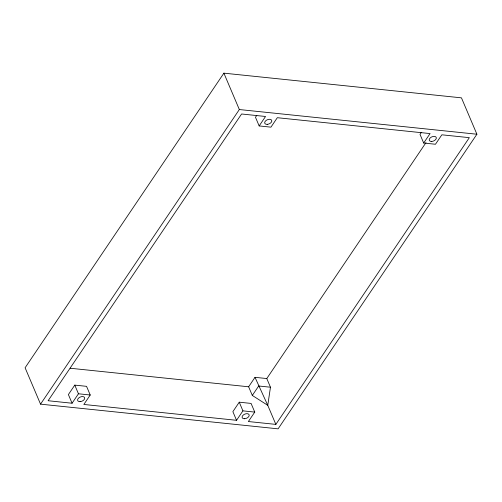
<?xml version="1.0" encoding="UTF-8"?>
<svg xmlns="http://www.w3.org/2000/svg" width="502" height="502" viewBox="0 0 502 502"><rect width="100%" height="100%" fill="white"/><g stroke="black" fill="none" stroke-linecap="round" stroke-linejoin="round"><path stroke-width="0.75" d="M426.016 142.581L266.788 378.552L270.465 387.218L267.767 405.334L275.855 424.391L248.371 421.536L254.759 412.098L251.082 403.42L239.253 402.19L232.872 411.64L236.536 420.306L83.853 404.455L90.228 395.005L86.551 386.339L74.773 385.116L68.391 394.566L72.068 403.231L48.11 400.728L241.587 113.992L265.539 116.483L259.164 125.933L270.942 127.163L277.317 117.706L430.07 133.576L423.688 143.032L435.466 144.256L441.848 134.806L469.332 137.661L275.855 424.391M223.892 73.16L25.1 367.771L40.543 404.154L278.108 428.84L476.9 134.229L461.457 97.846L223.892 73.16L239.335 109.543L40.543 404.154M256.76 115.385L255.487 117.273L259.164 125.933M72.068 403.231L78.45 393.781L74.773 385.116M255.01 377.328L267.767 405.334L252.311 395.444L248.634 386.785L255.01 377.328L266.788 378.552M421.285 132.478L420.011 134.367L423.688 143.032M252.311 395.444L258.687 385.994L270.465 387.218M236.536 420.306L242.918 410.856L239.253 402.19M239.335 109.543L476.9 134.229M70.167 368.236L248.634 386.785M78.45 393.781L90.228 395.005M242.918 410.856L254.759 412.098M267.202 124.358A3.759 2.253 -23 0 0 271.72 120.398A3.759 2.253 -23 0 0 265.803 120.712A3.759 2.253 -23 0 0 267.202 124.358M431.726 141.451A3.759 2.253 -23 0 0 436.251 137.492A3.759 2.253 -23 0 0 430.333 137.805A3.759 2.253 -23 0 0 431.726 141.451M244.455 418.743A3.759 2.253 -23 0 0 249.161 414.878A3.759 2.253 -23 0 0 243.332 414.991A3.759 2.253 -23 0 0 244.455 418.743M80.075 401.638A3.759 2.253 -23 0 0 84.631 397.691A3.759 2.253 -23 0 0 78.726 397.973A3.759 2.253 -23 0 0 80.075 401.638"/></g></svg>
